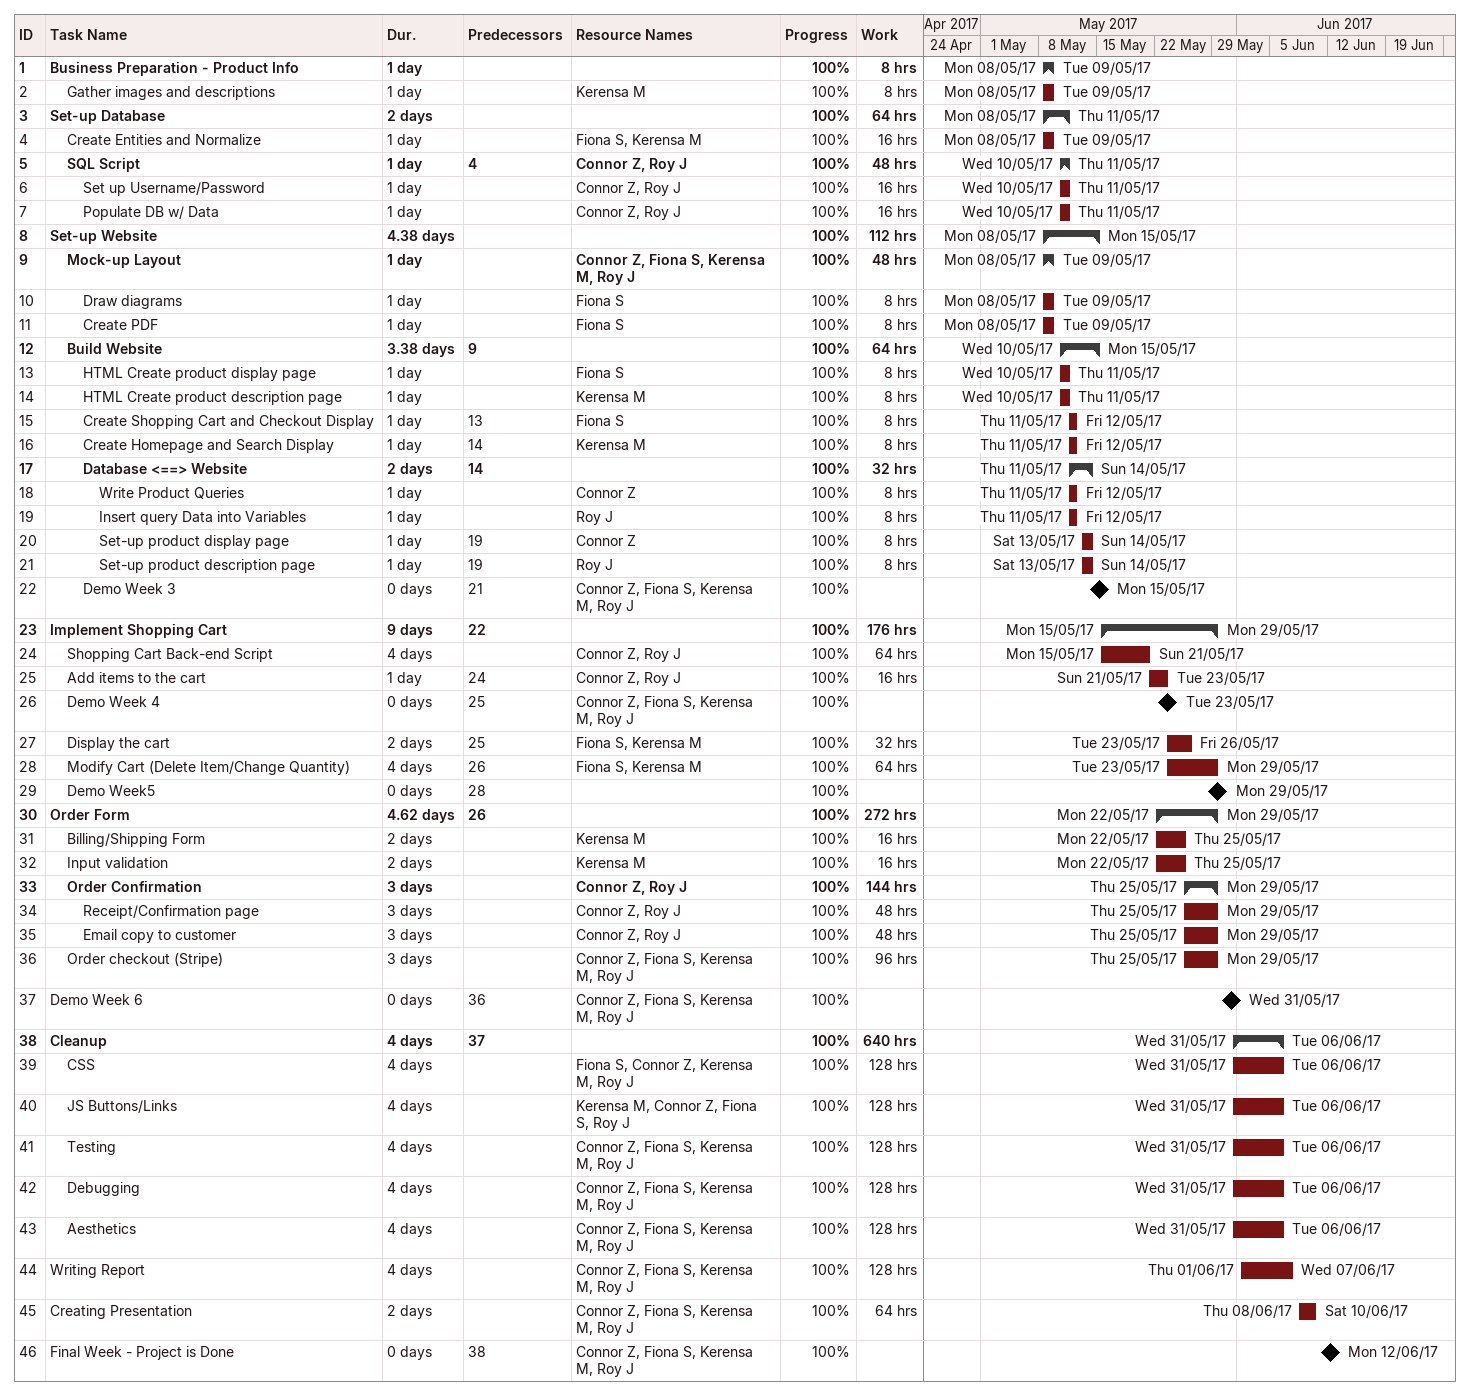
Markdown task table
| ID | Level | Task | Duration | Start | Finish | Predecessors | Resources | % complete | Work (h) |
|---|---|---|---|---|---|---|---|---|---|
| 1 | 1 | **Business Preparation - Product Info** | 1d | 2017-05-08 | 2017-05-09 |  |  | 100 | 8 |
| 2 | 2 | Gather images and descriptions | 1d | 2017-05-08 | 2017-05-09 |  | Kerensa M | 100 | 8 |
| 3 | 1 | **Set-up Database** | 2d | 2017-05-08 | 2017-05-11 |  |  | 100 | 64 |
| 4 | 2 | Create Entities and Normalize | 1d | 2017-05-08 | 2017-05-09 |  | Fiona S, Kerensa M | 100 | 16 |
| 5 | 2 | **SQL Script** | 1d | 2017-05-10 | 2017-05-11 | 4 | Connor Z, Roy J | 100 | 48 |
| 6 | 3 | Set up Username/Password | 1d | 2017-05-10 | 2017-05-11 |  | Connor Z, Roy J | 100 | 16 |
| 7 | 3 | Populate DB w/ Data | 1d | 2017-05-10 | 2017-05-11 |  | Connor Z, Roy J | 100 | 16 |
| 8 | 1 | **Set-up Website** | 4.38d | 2017-05-08 | 2017-05-15 |  |  | 100 | 112 |
| 9 | 2 | **Mock-up Layout** | 1d | 2017-05-08 | 2017-05-09 |  | Connor Z, Fiona S, Kerensa M, Roy J | 100 | 48 |
| 10 | 3 | Draw diagrams | 1d | 2017-05-08 | 2017-05-09 |  | Fiona S | 100 | 8 |
| 11 | 3 | Create PDF | 1d | 2017-05-08 | 2017-05-09 |  | Fiona S | 100 | 8 |
| 12 | 2 | **Build Website** | 3.38d | 2017-05-10 | 2017-05-15 | 9 |  | 100 | 64 |
| 13 | 3 | HTML Create product display page | 1d | 2017-05-10 | 2017-05-11 |  | Fiona S | 100 | 8 |
| 14 | 3 | HTML Create product description page | 1d | 2017-05-10 | 2017-05-11 |  | Kerensa M | 100 | 8 |
| 15 | 3 | Create Shopping Cart and Checkout Display | 1d | 2017-05-11 | 2017-05-12 | 13 | Fiona S | 100 | 8 |
| 16 | 3 | Create Homepage and Search Display | 1d | 2017-05-11 | 2017-05-12 | 14 | Kerensa M | 100 | 8 |
| 17 | 3 | **Database <==> Website** | 2d | 2017-05-11 | 2017-05-14 | 14 |  | 100 | 32 |
| 18 | 4 | Write Product Queries | 1d | 2017-05-11 | 2017-05-12 |  | Connor Z | 100 | 8 |
| 19 | 4 | Insert query Data into Variables | 1d | 2017-05-11 | 2017-05-12 |  | Roy J | 100 | 8 |
| 20 | 4 | Set-up product display page | 1d | 2017-05-13 | 2017-05-14 | 19 | Connor Z | 100 | 8 |
| 21 | 4 | Set-up product description page | 1d | 2017-05-13 | 2017-05-14 | 19 | Roy J | 100 | 8 |
| 22 | 3 | Demo Week 3 | 0d | 2017-05-15 | 2017-05-15 | 21 | Connor Z, Fiona S, Kerensa M, Roy J | 100 |  |
| 23 | 1 | **Implement Shopping Cart** | 9d | 2017-05-15 | 2017-05-29 | 22 |  | 100 | 176 |
| 24 | 2 | Shopping Cart Back-end Script | 4d | 2017-05-15 | 2017-05-21 |  | Connor Z, Roy J | 100 | 64 |
| 25 | 2 | Add items to the cart | 1d | 2017-05-21 | 2017-05-23 | 24 | Connor Z, Roy J | 100 | 16 |
| 26 | 2 | Demo Week 4 | 0d | 2017-05-23 | 2017-05-23 | 25 | Connor Z, Fiona S, Kerensa M, Roy J | 100 |  |
| 27 | 2 | Display the cart | 2d | 2017-05-23 | 2017-05-26 | 25 | Fiona S, Kerensa M | 100 | 32 |
| 28 | 2 | Modify Cart (Delete Item/Change Quantity) | 4d | 2017-05-23 | 2017-05-29 | 26 | Fiona S, Kerensa M | 100 | 64 |
| 29 | 2 | Demo Week5 | 0d | 2017-05-29 | 2017-05-29 | 28 |  | 100 |  |
| 30 | 1 | **Order Form** | 4.62d | 2017-05-22 | 2017-05-29 | 26 |  | 100 | 272 |
| 31 | 2 | Billing/Shipping Form | 2d | 2017-05-22 | 2017-05-25 |  | Kerensa M | 100 | 16 |
| 32 | 2 | Input validation | 2d | 2017-05-22 | 2017-05-25 |  | Kerensa M | 100 | 16 |
| 33 | 2 | **Order Confirmation** | 3d | 2017-05-25 | 2017-05-29 |  | Connor Z, Roy J | 100 | 144 |
| 34 | 3 | Receipt/Confirmation page | 3d | 2017-05-25 | 2017-05-29 |  | Connor Z, Roy J | 100 | 48 |
| 35 | 3 | Email copy to customer | 3d | 2017-05-25 | 2017-05-29 |  | Connor Z, Roy J | 100 | 48 |
| 36 | 2 | Order checkout (Stripe) | 3d | 2017-05-25 | 2017-05-29 |  | Connor Z, Fiona S, Kerensa M, Roy J | 100 | 96 |
| 37 | 1 | Demo Week 6 | 0d | 2017-05-31 | 2017-05-31 | 36 | Connor Z, Fiona S, Kerensa M, Roy J | 100 |  |
| 38 | 1 | **Cleanup** | 4d | 2017-05-31 | 2017-06-06 | 37 |  | 100 | 640 |
| 39 | 2 | CSS | 4d | 2017-05-31 | 2017-06-06 |  | Fiona S, Connor Z, Kerensa M, Roy J | 100 | 128 |
| 40 | 2 | JS Buttons/Links | 4d | 2017-05-31 | 2017-06-06 |  | Kerensa M, Connor Z, Fiona S, Roy J | 100 | 128 |
| 41 | 2 | Testing | 4d | 2017-05-31 | 2017-06-06 |  | Connor Z, Fiona S, Kerensa M, Roy J | 100 | 128 |
| 42 | 2 | Debugging | 4d | 2017-05-31 | 2017-06-06 |  | Connor Z, Fiona S, Kerensa M, Roy J | 100 | 128 |
| 43 | 2 | Aesthetics | 4d | 2017-05-31 | 2017-06-06 |  | Connor Z, Fiona S, Kerensa M, Roy J | 100 | 128 |
| 44 | 1 | Writing Report | 4d | 2017-06-01 | 2017-06-07 |  | Connor Z, Fiona S, Kerensa M, Roy J | 100 | 128 |
| 45 | 1 | Creating Presentation | 2d | 2017-06-08 | 2017-06-10 |  | Connor Z, Fiona S, Kerensa M, Roy J | 100 | 64 |
| 46 | 1 | Final Week - Project is Done | 0d | 2017-06-12 | 2017-06-12 | 38 | Connor Z, Fiona S, Kerensa M, Roy J | 100 |  |
